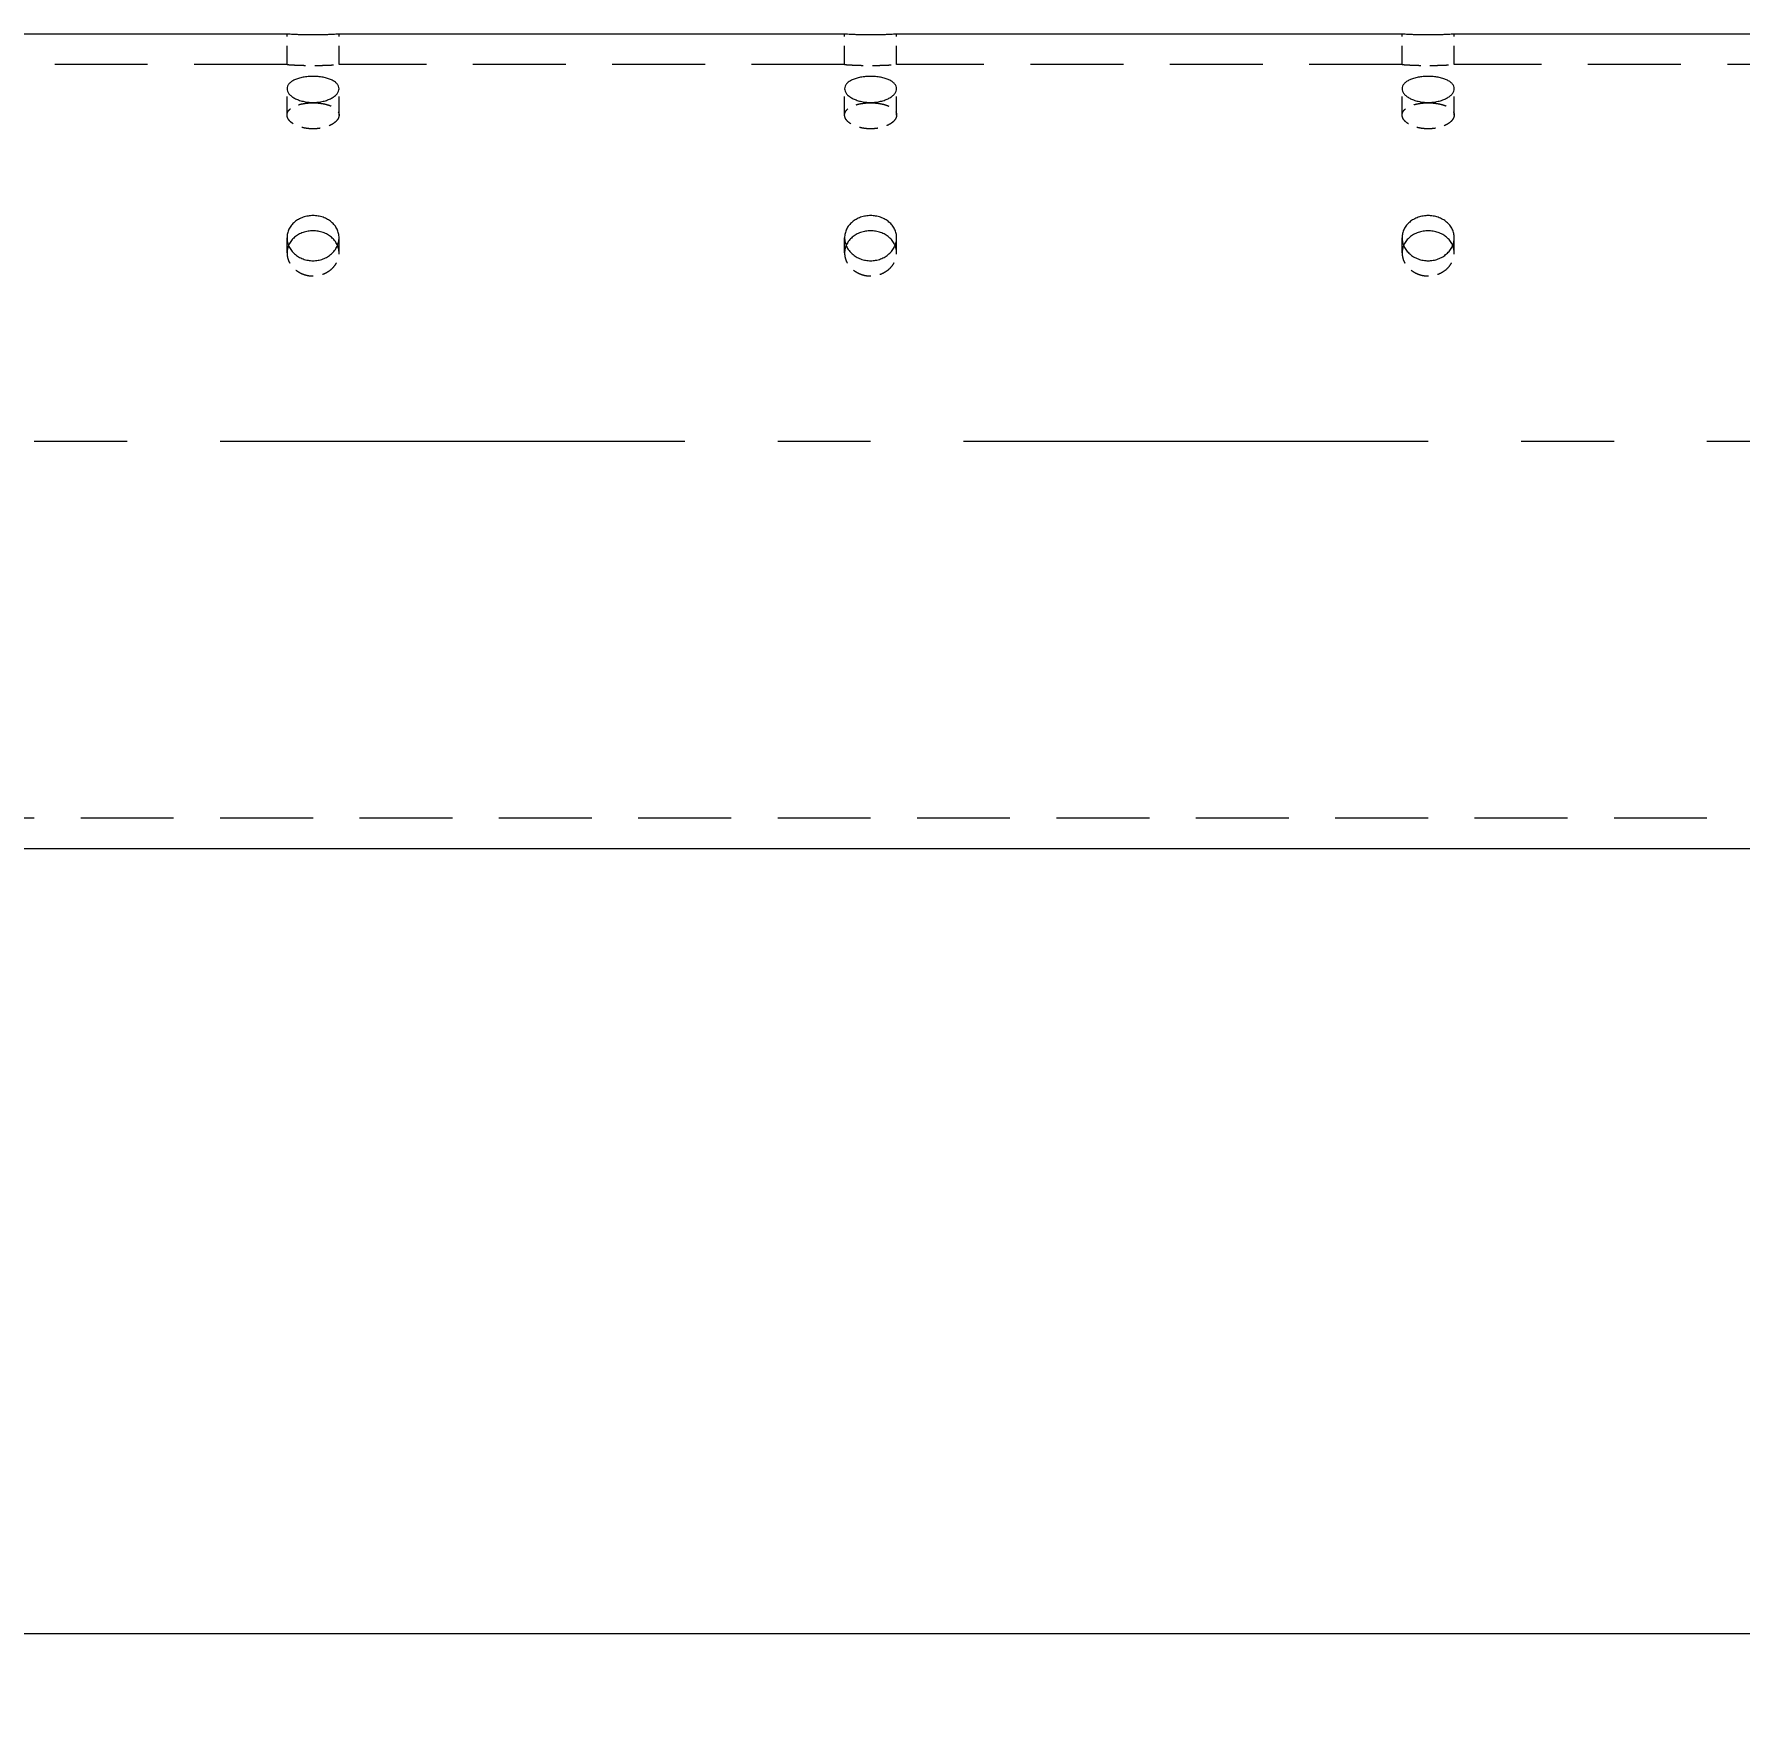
# Model space of a CAD drawing. Header units: millimetres. Extents: x -46397 to 283259, y -8690 to 23983.
# Drawn here: x 159346.9 to 159805.8, y 950.1 to 1400.4 of the extents above; entities that cross this region are included whole.
import ezdxf

# ---------------------------------------------------------------- set-up
doc = ezdxf.new("R2010")
doc.units = ezdxf.units.MM
doc.linetypes.add('CENTER', pattern=[2, 1.25, -0.25, 0.25, -0.25])
doc.linetypes.add('HIDDENX2', pattern=[0.75, 0.5, -0.25])
doc.layers.get('Defpoints').update_dxf_attribs({"lineweight": 0})
doc.layers.add('DUONGTAM', color=1, linetype='CENTER', lineweight=0)
doc.layers.add('PHANTOM 2', color=8, linetype='Continuous', lineweight=0)
doc.layers.add('flashshoot', color=7, linetype='Continuous')
doc.styles.add('GHI CHÚ 1', font='isocp_IV25.ttf', dxfattribs={"width": 0.8})
doc.dimstyles.new('1-30SCALE', dxfattribs={"dimtxt": 75, "dimasz": 75, "dimexe": 37.5, "dimexo": 30, "dimgap": 30, "dimtad": 1, "dimtoh": 1, "dimdec": 0, "dimdsep": 46, "dimtxsty": 'GHI CHÚ 1', "dimcen": 0.09, "dimclrd": 256, "dimclre": 256, "dimclrt": 2, "dimadec": 0, "dimazin": 0, "dimtfac": 1, "dimtdec": 0, "dimtofl": 0, "dimtmove": 0, "dimatfit": 3, "dimfxl": 1, "dimlwd": 0, "dimlwe": 0, "dimarcsym": 0})

# ---------------------------------------------------------------- blocks, each defined once
blk = doc.blocks.new('A$C49aca623')
at = {"color": 2, "linetype": 'Continuous', "lineweight": 0, "ltscale": 10, "extrusion": (2.28848e-17, 1, 0)}
for p, q in [((453, -563.9), (317, -563.9)), ((603, -563.9), (467, -563.9)), ((753, -563.9), (617, -563.9)), ((903, -563.9), (767, -563.9)), ((1960, -783), (-2832, -783))]:
    blk.add_line(p, q, dxfattribs=at)
at = {"color": 1, "linetype": 'HIDDENX2', "lineweight": 0, "ltscale": 10, "extrusion": (2.28848e-17, 1, 0)}
for p, q in [((453, -572.08), (453, -563.9)), ((467, -572.08), (467, -563.9)), ((603, -572.08), (603, -563.9)), ((617, -572.08), (617, -563.9)), ((753, -572.08), (753, -563.9)), ((767, -572.08), (767, -563.9)), ((453, -585.66), (453, -578.58)), ((467, -585.66), (467, -578.58)), ((603, -585.66), (603, -578.58)), ((617, -585.66), (617, -578.58)), ((753, -585.66), (753, -578.58)), ((767, -585.66), (767, -578.58)), ((453, -622.77), (453, -618.68)), ((467, -622.77), (467, -618.68)), ((603, -622.77), (603, -618.68)), ((617, -622.77), (617, -618.68)), ((753, -622.77), (753, -618.68)), ((767, -622.77), (767, -618.68))]:
    blk.add_line(p, q, dxfattribs=at)
at = {"color": 1, "linetype": 'HIDDENX2', "lineweight": 0, "ltscale": 50, "extrusion": (2.28848e-17, 1, 0)}
for p, q in [((453, -572.08), (317, -572.08)), ((603, -572.08), (467, -572.08)), ((753, -572.08), (617, -572.08)), ((903, -572.08), (767, -572.08)), ((1960, -774.82), (-2832, -774.82))]:
    blk.add_line(p, q, dxfattribs=at)
at = {"color": 2, "linetype": 'Continuous', "lineweight": 0, "ltscale": 10}
for points, knots in [([(467, -563.9), (467, -563.9), (466.96, -563.9), (466.78, -563.91), (466.65, -563.92), (466.29, -563.94), (466.07, -563.96), (465.55, -563.98), (465.26, -564), (464.64, -564.03), (464.29, -564.04), (463.52, -564.07), (463.11, -564.08), (462.25, -564.1), (461.8, -564.11), (460.89, -564.12), (460.44, -564.12), (459.56, -564.12), (459.11, -564.12), (458.2, -564.11), (457.75, -564.1), (456.89, -564.08), (456.48, -564.07), (455.71, -564.04), (455.36, -564.03), (454.74, -564), (454.45, -563.98), (453.93, -563.96), (453.71, -563.94), (453.35, -563.92), (453.22, -563.91), (453.04, -563.9), (453, -563.9), (453, -563.9)], [10.550311, 10.550311, 10.550311, 10.550311, 11.869099, 11.869099, 13.187888, 13.187888, 14.506676, 14.506676, 15.825465, 15.825465, 17.144254, 17.144254, 18.463043, 18.463043, 19.781833, 19.781833, 21.100622, 21.100622, 22.419411, 22.419411, 23.7382, 23.7382, 25.05699, 25.05699, 26.375779, 26.375779, 27.694567, 27.694567, 29.013356, 29.013356, 30.332144, 30.332144, 31.650933, 31.650933, 31.650933, 31.650933]), ([(617, -563.9), (617, -563.9), (616.96, -563.9), (616.78, -563.91), (616.65, -563.92), (616.29, -563.94), (616.07, -563.96), (615.55, -563.98), (615.26, -564), (614.64, -564.03), (614.29, -564.04), (613.52, -564.07), (613.11, -564.08), (612.25, -564.1), (611.8, -564.11), (610.89, -564.12), (610.44, -564.12), (609.56, -564.12), (609.11, -564.12), (608.2, -564.11), (607.75, -564.1), (606.89, -564.08), (606.48, -564.07), (605.71, -564.04), (605.36, -564.03), (604.74, -564), (604.45, -563.98), (603.93, -563.96), (603.71, -563.94), (603.35, -563.92), (603.22, -563.91), (603.04, -563.9), (603, -563.9), (603, -563.9)], [10.550311, 10.550311, 10.550311, 10.550311, 11.869099, 11.869099, 13.187888, 13.187888, 14.506676, 14.506676, 15.825465, 15.825465, 17.144254, 17.144254, 18.463043, 18.463043, 19.781833, 19.781833, 21.100622, 21.100622, 22.419411, 22.419411, 23.7382, 23.7382, 25.05699, 25.05699, 26.375779, 26.375779, 27.694567, 27.694567, 29.013356, 29.013356, 30.332144, 30.332144, 31.650933, 31.650933, 31.650933, 31.650933]), ([(767, -563.9), (767, -563.9), (766.96, -563.9), (766.78, -563.91), (766.65, -563.92), (766.29, -563.94), (766.07, -563.96), (765.55, -563.98), (765.26, -564), (764.64, -564.03), (764.29, -564.04), (763.52, -564.07), (763.11, -564.08), (762.25, -564.1), (761.8, -564.11), (760.89, -564.12), (760.44, -564.12), (759.56, -564.12), (759.11, -564.12), (758.2, -564.11), (757.75, -564.1), (756.89, -564.08), (756.48, -564.07), (755.71, -564.04), (755.36, -564.03), (754.74, -564), (754.45, -563.98), (753.93, -563.96), (753.71, -563.94), (753.35, -563.92), (753.22, -563.91), (753.04, -563.9), (753, -563.9), (753, -563.9)], [10.550311, 10.550311, 10.550311, 10.550311, 11.869099, 11.869099, 13.187888, 13.187888, 14.506676, 14.506676, 15.825465, 15.825465, 17.144254, 17.144254, 18.463043, 18.463043, 19.781833, 19.781833, 21.100622, 21.100622, 22.419411, 22.419411, 23.7382, 23.7382, 25.05699, 25.05699, 26.375779, 26.375779, 27.694567, 27.694567, 29.013356, 29.013356, 30.332144, 30.332144, 31.650933, 31.650933, 31.650933, 31.650933]), ([(460, -575.27), (460.44, -575.27), (460.89, -575.29), (461.8, -575.37), (462.25, -575.43), (463.11, -575.59), (463.52, -575.69), (464.29, -575.92), (464.64, -576.06), (465.26, -576.34), (465.55, -576.51), (466.07, -576.86), (466.29, -577.06), (466.65, -577.47), (466.78, -577.69), (466.96, -578.13), (467, -578.36), (467, -578.8), (466.96, -579.03), (466.78, -579.49), (466.65, -579.72), (466.29, -580.17), (466.07, -580.39), (465.55, -580.79), (465.26, -580.98), (464.64, -581.32), (464.29, -581.47), (463.52, -581.76), (463.11, -581.88), (462.25, -582.07), (461.8, -582.15), (460.89, -582.25), (460.44, -582.27), (459.56, -582.27), (459.11, -582.25), (458.2, -582.15), (457.75, -582.07), (456.89, -581.88), (456.48, -581.76), (455.71, -581.47), (455.36, -581.32), (454.74, -580.98), (454.45, -580.79), (453.93, -580.39), (453.71, -580.17), (453.35, -579.72), (453.22, -579.49), (453.04, -579.03), (453, -578.8), (453, -578.36), (453.04, -578.13), (453.22, -577.69), (453.35, -577.47), (453.71, -577.06), (453.93, -576.86), (454.45, -576.51), (454.74, -576.34), (455.36, -576.06), (455.71, -575.92), (456.48, -575.69), (456.89, -575.59), (457.75, -575.43), (458.2, -575.37), (459.11, -575.29), (459.56, -575.27), (460, -575.27)], [0, 0, 0, 0, 1.318789, 1.318789, 2.637578, 2.637578, 3.956368, 3.956368, 5.275157, 5.275157, 6.593945, 6.593945, 7.912734, 7.912734, 9.231522, 9.231522, 10.550311, 10.550311, 11.869099, 11.869099, 13.187888, 13.187888, 14.506676, 14.506676, 15.825465, 15.825465, 17.144254, 17.144254, 18.463043, 18.463043, 19.781833, 19.781833, 21.100622, 21.100622, 22.419411, 22.419411, 23.7382, 23.7382, 25.05699, 25.05699, 26.375779, 26.375779, 27.694567, 27.694567, 29.013356, 29.013356, 30.332144, 30.332144, 31.650933, 31.650933, 32.969721, 32.969721, 34.28851, 34.28851, 35.607298, 35.607298, 36.926087, 36.926087, 38.244876, 38.244876, 39.563665, 39.563665, 40.882454, 40.882454, 42.201244, 42.201244, 42.201244, 42.201244]), ([(610, -575.27), (610.44, -575.27), (610.89, -575.29), (611.8, -575.37), (612.25, -575.43), (613.11, -575.59), (613.52, -575.69), (614.29, -575.92), (614.64, -576.06), (615.26, -576.34), (615.55, -576.51), (616.07, -576.86), (616.29, -577.06), (616.65, -577.47), (616.78, -577.69), (616.96, -578.13), (617, -578.36), (617, -578.8), (616.96, -579.03), (616.78, -579.49), (616.65, -579.72), (616.29, -580.17), (616.07, -580.39), (615.55, -580.79), (615.26, -580.98), (614.64, -581.32), (614.29, -581.47), (613.52, -581.76), (613.11, -581.88), (612.25, -582.07), (611.8, -582.15), (610.89, -582.25), (610.44, -582.27), (609.56, -582.27), (609.11, -582.25), (608.2, -582.15), (607.75, -582.07), (606.89, -581.88), (606.48, -581.76), (605.71, -581.47), (605.36, -581.32), (604.74, -580.98), (604.45, -580.79), (603.93, -580.39), (603.71, -580.17), (603.35, -579.72), (603.22, -579.49), (603.04, -579.03), (603, -578.8), (603, -578.36), (603.04, -578.13), (603.22, -577.69), (603.35, -577.47), (603.71, -577.06), (603.93, -576.86), (604.45, -576.51), (604.74, -576.34), (605.36, -576.06), (605.71, -575.92), (606.48, -575.69), (606.89, -575.59), (607.75, -575.43), (608.2, -575.37), (609.11, -575.29), (609.56, -575.27), (610, -575.27)], [0, 0, 0, 0, 1.318789, 1.318789, 2.637578, 2.637578, 3.956368, 3.956368, 5.275157, 5.275157, 6.593945, 6.593945, 7.912734, 7.912734, 9.231522, 9.231522, 10.550311, 10.550311, 11.869099, 11.869099, 13.187888, 13.187888, 14.506676, 14.506676, 15.825465, 15.825465, 17.144254, 17.144254, 18.463043, 18.463043, 19.781833, 19.781833, 21.100622, 21.100622, 22.419411, 22.419411, 23.7382, 23.7382, 25.05699, 25.05699, 26.375779, 26.375779, 27.694567, 27.694567, 29.013356, 29.013356, 30.332144, 30.332144, 31.650933, 31.650933, 32.969721, 32.969721, 34.28851, 34.28851, 35.607298, 35.607298, 36.926087, 36.926087, 38.244876, 38.244876, 39.563665, 39.563665, 40.882454, 40.882454, 42.201244, 42.201244, 42.201244, 42.201244]), ([(760, -575.27), (760.44, -575.27), (760.89, -575.29), (761.8, -575.37), (762.25, -575.43), (763.11, -575.59), (763.52, -575.69), (764.29, -575.92), (764.64, -576.06), (765.26, -576.34), (765.55, -576.51), (766.07, -576.86), (766.29, -577.06), (766.65, -577.47), (766.78, -577.69), (766.96, -578.13), (767, -578.36), (767, -578.8), (766.96, -579.03), (766.78, -579.49), (766.65, -579.72), (766.29, -580.17), (766.07, -580.39), (765.55, -580.79), (765.26, -580.98), (764.64, -581.32), (764.29, -581.47), (763.52, -581.76), (763.11, -581.88), (762.25, -582.07), (761.8, -582.15), (760.89, -582.25), (760.44, -582.27), (759.56, -582.27), (759.11, -582.25), (758.2, -582.15), (757.75, -582.07), (756.89, -581.88), (756.48, -581.76), (755.71, -581.47), (755.36, -581.32), (754.74, -580.98), (754.45, -580.79), (753.93, -580.39), (753.71, -580.17), (753.35, -579.72), (753.22, -579.49), (753.04, -579.03), (753, -578.8), (753, -578.36), (753.04, -578.13), (753.22, -577.69), (753.35, -577.47), (753.71, -577.06), (753.93, -576.86), (754.45, -576.51), (754.74, -576.34), (755.36, -576.06), (755.71, -575.92), (756.48, -575.69), (756.89, -575.59), (757.75, -575.43), (758.2, -575.37), (759.11, -575.29), (759.56, -575.27), (760, -575.27)], [0, 0, 0, 0, 1.318789, 1.318789, 2.637578, 2.637578, 3.956368, 3.956368, 5.275157, 5.275157, 6.593945, 6.593945, 7.912734, 7.912734, 9.231522, 9.231522, 10.550311, 10.550311, 11.869099, 11.869099, 13.187888, 13.187888, 14.506676, 14.506676, 15.825465, 15.825465, 17.144254, 17.144254, 18.463043, 18.463043, 19.781833, 19.781833, 21.100622, 21.100622, 22.419411, 22.419411, 23.7382, 23.7382, 25.05699, 25.05699, 26.375779, 26.375779, 27.694567, 27.694567, 29.013356, 29.013356, 30.332144, 30.332144, 31.650933, 31.650933, 32.969721, 32.969721, 34.28851, 34.28851, 35.607298, 35.607298, 36.926087, 36.926087, 38.244876, 38.244876, 39.563665, 39.563665, 40.882454, 40.882454, 42.201244, 42.201244, 42.201244, 42.201244]), ([(460, -612.72), (460.44, -612.72), (460.89, -612.76), (461.8, -612.91), (462.25, -613.02), (463.11, -613.32), (463.52, -613.51), (464.29, -613.94), (464.64, -614.18), (465.26, -614.71), (465.55, -615), (466.07, -615.65), (466.29, -616), (466.65, -616.74), (466.78, -617.12), (466.96, -617.9), (467, -618.29), (467, -619.06), (466.96, -619.45), (466.78, -620.24), (466.65, -620.63), (466.29, -621.39), (466.07, -621.75), (465.55, -622.43), (465.26, -622.74), (464.64, -623.29), (464.29, -623.55), (463.52, -624.01), (463.11, -624.21), (462.25, -624.53), (461.8, -624.65), (460.89, -624.81), (460.44, -624.85), (459.56, -624.85), (459.11, -624.81), (458.2, -624.65), (457.75, -624.53), (456.89, -624.21), (456.48, -624.01), (455.71, -623.55), (455.36, -623.29), (454.74, -622.74), (454.45, -622.43), (453.93, -621.75), (453.71, -621.39), (453.35, -620.63), (453.22, -620.24), (453.04, -619.45), (453, -619.06), (453, -618.29), (453.04, -617.9), (453.22, -617.12), (453.35, -616.74), (453.71, -616), (453.93, -615.65), (454.45, -615), (454.74, -614.71), (455.36, -614.18), (455.71, -613.94), (456.48, -613.51), (456.89, -613.32), (457.75, -613.02), (458.2, -612.91), (459.11, -612.76), (459.56, -612.72), (460, -612.72)], [0, 0, 0, 0, 1.318789, 1.318789, 2.637578, 2.637578, 3.956368, 3.956368, 5.275157, 5.275157, 6.593945, 6.593945, 7.912734, 7.912734, 9.231522, 9.231522, 10.550311, 10.550311, 11.869099, 11.869099, 13.187888, 13.187888, 14.506676, 14.506676, 15.825465, 15.825465, 17.144254, 17.144254, 18.463043, 18.463043, 19.781833, 19.781833, 21.100622, 21.100622, 22.419411, 22.419411, 23.7382, 23.7382, 25.05699, 25.05699, 26.375779, 26.375779, 27.694567, 27.694567, 29.013356, 29.013356, 30.332144, 30.332144, 31.650933, 31.650933, 32.969721, 32.969721, 34.28851, 34.28851, 35.607298, 35.607298, 36.926087, 36.926087, 38.244876, 38.244876, 39.563665, 39.563665, 40.882454, 40.882454, 42.201244, 42.201244, 42.201244, 42.201244]), ([(610, -612.72), (610.44, -612.72), (610.89, -612.76), (611.8, -612.91), (612.25, -613.02), (613.11, -613.32), (613.52, -613.51), (614.29, -613.94), (614.64, -614.18), (615.26, -614.71), (615.55, -615), (616.07, -615.65), (616.29, -616), (616.65, -616.74), (616.78, -617.12), (616.96, -617.9), (617, -618.29), (617, -619.06), (616.96, -619.45), (616.78, -620.24), (616.65, -620.63), (616.29, -621.39), (616.07, -621.75), (615.55, -622.43), (615.26, -622.74), (614.64, -623.29), (614.29, -623.55), (613.52, -624.01), (613.11, -624.21), (612.25, -624.53), (611.8, -624.65), (610.89, -624.81), (610.44, -624.85), (609.56, -624.85), (609.11, -624.81), (608.2, -624.65), (607.75, -624.53), (606.89, -624.21), (606.48, -624.01), (605.71, -623.55), (605.36, -623.29), (604.74, -622.74), (604.45, -622.43), (603.93, -621.75), (603.71, -621.39), (603.35, -620.63), (603.22, -620.24), (603.04, -619.45), (603, -619.06), (603, -618.29), (603.04, -617.9), (603.22, -617.12), (603.35, -616.74), (603.71, -616), (603.93, -615.65), (604.45, -615), (604.74, -614.71), (605.36, -614.18), (605.71, -613.94), (606.48, -613.51), (606.89, -613.32), (607.75, -613.02), (608.2, -612.91), (609.11, -612.76), (609.56, -612.72), (610, -612.72)], [0, 0, 0, 0, 1.318789, 1.318789, 2.637578, 2.637578, 3.956368, 3.956368, 5.275157, 5.275157, 6.593945, 6.593945, 7.912734, 7.912734, 9.231522, 9.231522, 10.550311, 10.550311, 11.869099, 11.869099, 13.187888, 13.187888, 14.506676, 14.506676, 15.825465, 15.825465, 17.144254, 17.144254, 18.463043, 18.463043, 19.781833, 19.781833, 21.100622, 21.100622, 22.419411, 22.419411, 23.7382, 23.7382, 25.05699, 25.05699, 26.375779, 26.375779, 27.694567, 27.694567, 29.013356, 29.013356, 30.332144, 30.332144, 31.650933, 31.650933, 32.969721, 32.969721, 34.28851, 34.28851, 35.607298, 35.607298, 36.926087, 36.926087, 38.244876, 38.244876, 39.563665, 39.563665, 40.882454, 40.882454, 42.201244, 42.201244, 42.201244, 42.201244]), ([(760, -612.72), (760.44, -612.72), (760.89, -612.76), (761.8, -612.91), (762.25, -613.02), (763.11, -613.32), (763.52, -613.51), (764.29, -613.94), (764.64, -614.18), (765.26, -614.71), (765.55, -615), (766.07, -615.65), (766.29, -616), (766.65, -616.74), (766.78, -617.12), (766.96, -617.9), (767, -618.29), (767, -619.06), (766.96, -619.45), (766.78, -620.24), (766.65, -620.63), (766.29, -621.39), (766.07, -621.75), (765.55, -622.43), (765.26, -622.74), (764.64, -623.29), (764.29, -623.55), (763.52, -624.01), (763.11, -624.21), (762.25, -624.53), (761.8, -624.65), (760.89, -624.81), (760.44, -624.85), (759.56, -624.85), (759.11, -624.81), (758.2, -624.65), (757.75, -624.53), (756.89, -624.21), (756.48, -624.01), (755.71, -623.55), (755.36, -623.29), (754.74, -622.74), (754.45, -622.43), (753.93, -621.75), (753.71, -621.39), (753.35, -620.63), (753.22, -620.24), (753.04, -619.45), (753, -619.06), (753, -618.29), (753.04, -617.9), (753.22, -617.12), (753.35, -616.74), (753.71, -616), (753.93, -615.65), (754.45, -615), (754.74, -614.71), (755.36, -614.18), (755.71, -613.94), (756.48, -613.51), (756.89, -613.32), (757.75, -613.02), (758.2, -612.91), (759.11, -612.76), (759.56, -612.72), (760, -612.72)], [0, 0, 0, 0, 1.318789, 1.318789, 2.637578, 2.637578, 3.956368, 3.956368, 5.275157, 5.275157, 6.593945, 6.593945, 7.912734, 7.912734, 9.231522, 9.231522, 10.550311, 10.550311, 11.869099, 11.869099, 13.187888, 13.187888, 14.506676, 14.506676, 15.825465, 15.825465, 17.144254, 17.144254, 18.463043, 18.463043, 19.781833, 19.781833, 21.100622, 21.100622, 22.419411, 22.419411, 23.7382, 23.7382, 25.05699, 25.05699, 26.375779, 26.375779, 27.694567, 27.694567, 29.013356, 29.013356, 30.332144, 30.332144, 31.650933, 31.650933, 32.969721, 32.969721, 34.28851, 34.28851, 35.607298, 35.607298, 36.926087, 36.926087, 38.244876, 38.244876, 39.563665, 39.563665, 40.882454, 40.882454, 42.201244, 42.201244, 42.201244, 42.201244]), ([(460, -616.82), (459.56, -616.82), (459.11, -616.86), (458.2, -617.01), (457.75, -617.12), (456.89, -617.42), (456.48, -617.6), (455.71, -618.03), (455.36, -618.28), (454.74, -618.8), (454.45, -619.1), (453.93, -619.74), (453.71, -620.09), (453.49, -620.55), (453.45, -620.64), (453.41, -620.73)], [0, 0, 0, 0, 1.318854, 1.318854, 2.637708, 2.637708, 3.956563, 3.956563, 5.275417, 5.275417, 6.59427, 6.59427, 7.913123, 7.913123, 8.233495, 8.233495, 8.233495, 8.233495]), ([(466.59, -620.73), (466.55, -620.64), (466.51, -620.55), (466.29, -620.09), (466.07, -619.74), (465.55, -619.1), (465.26, -618.8), (464.64, -618.28), (464.29, -618.03), (463.52, -617.6), (463.11, -617.42), (462.25, -617.12), (461.8, -617.01), (460.89, -616.86), (460.44, -616.82), (460, -616.82)], [33.969824, 33.969824, 33.969824, 33.969824, 34.290196, 34.290196, 35.609049, 35.609049, 36.927902, 36.927902, 38.246757, 38.246757, 39.565611, 39.565611, 40.884465, 40.884465, 42.203319, 42.203319, 42.203319, 42.203319]), ([(610, -616.82), (609.56, -616.82), (609.11, -616.86), (608.2, -617.01), (607.75, -617.12), (606.89, -617.42), (606.48, -617.6), (605.71, -618.03), (605.36, -618.28), (604.74, -618.8), (604.45, -619.1), (603.93, -619.74), (603.71, -620.09), (603.49, -620.55), (603.45, -620.64), (603.41, -620.73)], [0, 0, 0, 0, 1.318854, 1.318854, 2.637708, 2.637708, 3.956563, 3.956563, 5.275417, 5.275417, 6.59427, 6.59427, 7.913123, 7.913123, 8.233495, 8.233495, 8.233495, 8.233495]), ([(616.59, -620.73), (616.55, -620.64), (616.51, -620.55), (616.29, -620.09), (616.07, -619.74), (615.55, -619.1), (615.26, -618.8), (614.64, -618.28), (614.29, -618.03), (613.52, -617.6), (613.11, -617.42), (612.25, -617.12), (611.8, -617.01), (610.89, -616.86), (610.44, -616.82), (610, -616.82)], [33.969824, 33.969824, 33.969824, 33.969824, 34.290196, 34.290196, 35.609049, 35.609049, 36.927902, 36.927902, 38.246757, 38.246757, 39.565611, 39.565611, 40.884465, 40.884465, 42.203319, 42.203319, 42.203319, 42.203319]), ([(760, -616.82), (759.56, -616.82), (759.11, -616.86), (758.2, -617.01), (757.75, -617.12), (756.89, -617.42), (756.48, -617.6), (755.71, -618.03), (755.36, -618.28), (754.74, -618.8), (754.45, -619.1), (753.93, -619.74), (753.71, -620.09), (753.49, -620.55), (753.45, -620.64), (753.41, -620.73)], [0, 0, 0, 0, 1.318854, 1.318854, 2.637708, 2.637708, 3.956563, 3.956563, 5.275417, 5.275417, 6.59427, 6.59427, 7.913123, 7.913123, 8.233495, 8.233495, 8.233495, 8.233495]), ([(766.59, -620.73), (766.55, -620.64), (766.51, -620.55), (766.29, -620.09), (766.07, -619.74), (765.55, -619.1), (765.26, -618.8), (764.64, -618.28), (764.29, -618.03), (763.52, -617.6), (763.11, -617.42), (762.25, -617.12), (761.8, -617.01), (760.89, -616.86), (760.44, -616.82), (760, -616.82)], [33.969824, 33.969824, 33.969824, 33.969824, 34.290196, 34.290196, 35.609049, 35.609049, 36.927902, 36.927902, 38.246757, 38.246757, 39.565611, 39.565611, 40.884465, 40.884465, 42.203319, 42.203319, 42.203319, 42.203319])]:
    blk.add_open_spline(points, degree=3, knots=knots, dxfattribs=at)
at = {"color": 1, "linetype": 'HIDDENX2', "lineweight": 0, "ltscale": 10}
for points, knots in [([(453, -572.08), (453, -572.08), (453.04, -572.08), (453.22, -572.09), (453.35, -572.1), (453.71, -572.13), (453.93, -572.14), (454.45, -572.17), (454.74, -572.19), (455.36, -572.22), (455.71, -572.23), (456.48, -572.26), (456.89, -572.28), (457.75, -572.3), (458.2, -572.31), (459.11, -572.32), (459.56, -572.32), (460.44, -572.32), (460.89, -572.32), (461.8, -572.31), (462.25, -572.3), (463.11, -572.28), (463.52, -572.26), (464.29, -572.23), (464.64, -572.22), (465.26, -572.19), (465.55, -572.17), (466.07, -572.14), (466.29, -572.13), (466.65, -572.1), (466.78, -572.09), (466.96, -572.08), (467, -572.08), (467, -572.08)], [10.55083, 10.55083, 10.55083, 10.55083, 11.869683, 11.869683, 13.188536, 13.188536, 14.507389, 14.507389, 15.826243, 15.826243, 17.145097, 17.145097, 18.463951, 18.463951, 19.782805, 19.782805, 21.10166, 21.10166, 22.420514, 22.420514, 23.739368, 23.739368, 25.058222, 25.058222, 26.377077, 26.377077, 27.69593, 27.69593, 29.014783, 29.014783, 30.333636, 30.333636, 31.652489, 31.652489, 31.652489, 31.652489]), ([(603, -572.08), (603, -572.08), (603.04, -572.08), (603.22, -572.09), (603.35, -572.1), (603.71, -572.13), (603.93, -572.14), (604.45, -572.17), (604.74, -572.19), (605.36, -572.22), (605.71, -572.23), (606.48, -572.26), (606.89, -572.28), (607.75, -572.3), (608.2, -572.31), (609.11, -572.32), (609.56, -572.32), (610.44, -572.32), (610.89, -572.32), (611.8, -572.31), (612.25, -572.3), (613.11, -572.28), (613.52, -572.26), (614.29, -572.23), (614.64, -572.22), (615.26, -572.19), (615.55, -572.17), (616.07, -572.14), (616.29, -572.13), (616.65, -572.1), (616.78, -572.09), (616.96, -572.08), (617, -572.08), (617, -572.08)], [10.55083, 10.55083, 10.55083, 10.55083, 11.869683, 11.869683, 13.188536, 13.188536, 14.507389, 14.507389, 15.826243, 15.826243, 17.145097, 17.145097, 18.463951, 18.463951, 19.782805, 19.782805, 21.10166, 21.10166, 22.420514, 22.420514, 23.739368, 23.739368, 25.058222, 25.058222, 26.377077, 26.377077, 27.69593, 27.69593, 29.014783, 29.014783, 30.333636, 30.333636, 31.652489, 31.652489, 31.652489, 31.652489]), ([(753, -572.08), (753, -572.08), (753.04, -572.08), (753.22, -572.09), (753.35, -572.1), (753.71, -572.13), (753.93, -572.14), (754.45, -572.17), (754.74, -572.19), (755.36, -572.22), (755.71, -572.23), (756.48, -572.26), (756.89, -572.28), (757.75, -572.3), (758.2, -572.31), (759.11, -572.32), (759.56, -572.32), (760.44, -572.32), (760.89, -572.32), (761.8, -572.31), (762.25, -572.3), (763.11, -572.28), (763.52, -572.26), (764.29, -572.23), (764.64, -572.22), (765.26, -572.19), (765.55, -572.17), (766.07, -572.14), (766.29, -572.13), (766.65, -572.1), (766.78, -572.09), (766.96, -572.08), (767, -572.08), (767, -572.08)], [10.55083, 10.55083, 10.55083, 10.55083, 11.869683, 11.869683, 13.188536, 13.188536, 14.507389, 14.507389, 15.826243, 15.826243, 17.145097, 17.145097, 18.463951, 18.463951, 19.782805, 19.782805, 21.10166, 21.10166, 22.420514, 22.420514, 23.739368, 23.739368, 25.058222, 25.058222, 26.377077, 26.377077, 27.69593, 27.69593, 29.014783, 29.014783, 30.333636, 30.333636, 31.652489, 31.652489, 31.652489, 31.652489]), ([(460, -582.37), (459.56, -582.37), (459.11, -582.39), (458.2, -582.47), (457.75, -582.53), (456.89, -582.69), (456.48, -582.79), (455.71, -583.02), (455.36, -583.15), (454.74, -583.43), (454.45, -583.59), (453.93, -583.95), (453.71, -584.15), (453.35, -584.56), (453.22, -584.77), (453.04, -585.22), (453, -585.44), (453, -585.88), (453.04, -586.11), (453.22, -586.57), (453.35, -586.81), (453.71, -587.26), (453.93, -587.48), (454.45, -587.88), (454.74, -588.07), (455.36, -588.41), (455.71, -588.57), (456.48, -588.85), (456.89, -588.97), (457.75, -589.17), (458.2, -589.25), (459.11, -589.35), (459.56, -589.37), (460.44, -589.37), (460.89, -589.35), (461.8, -589.25), (462.25, -589.17), (463.11, -588.97), (463.52, -588.85), (464.29, -588.57), (464.64, -588.41), (465.26, -588.07), (465.55, -587.88), (466.07, -587.48), (466.29, -587.26), (466.65, -586.81), (466.78, -586.57), (466.96, -586.11), (467, -585.88), (467, -585.44), (466.96, -585.22), (466.78, -584.77), (466.65, -584.56), (466.29, -584.15), (466.07, -583.95), (465.55, -583.59), (465.26, -583.43), (464.64, -583.15), (464.29, -583.02), (463.52, -582.79), (463.11, -582.69), (462.25, -582.53), (461.8, -582.47), (460.89, -582.39), (460.44, -582.37), (460, -582.37)], [0, 0, 0, 0, 1.318854, 1.318854, 2.637708, 2.637708, 3.956563, 3.956563, 5.275417, 5.275417, 6.59427, 6.59427, 7.913123, 7.913123, 9.231977, 9.231977, 10.55083, 10.55083, 11.869683, 11.869683, 13.188536, 13.188536, 14.507389, 14.507389, 15.826243, 15.826243, 17.145097, 17.145097, 18.463951, 18.463951, 19.782805, 19.782805, 21.10166, 21.10166, 22.420514, 22.420514, 23.739368, 23.739368, 25.058222, 25.058222, 26.377077, 26.377077, 27.69593, 27.69593, 29.014783, 29.014783, 30.333636, 30.333636, 31.652489, 31.652489, 32.971343, 32.971343, 34.290196, 34.290196, 35.609049, 35.609049, 36.927902, 36.927902, 38.246757, 38.246757, 39.565611, 39.565611, 40.884465, 40.884465, 42.203319, 42.203319, 42.203319, 42.203319]), ([(610, -582.37), (609.56, -582.37), (609.11, -582.39), (608.2, -582.47), (607.75, -582.53), (606.89, -582.69), (606.48, -582.79), (605.71, -583.02), (605.36, -583.15), (604.74, -583.43), (604.45, -583.59), (603.93, -583.95), (603.71, -584.15), (603.35, -584.56), (603.22, -584.77), (603.04, -585.22), (603, -585.44), (603, -585.88), (603.04, -586.11), (603.22, -586.57), (603.35, -586.81), (603.71, -587.26), (603.93, -587.48), (604.45, -587.88), (604.74, -588.07), (605.36, -588.41), (605.71, -588.57), (606.48, -588.85), (606.89, -588.97), (607.75, -589.17), (608.2, -589.25), (609.11, -589.35), (609.56, -589.37), (610.44, -589.37), (610.89, -589.35), (611.8, -589.25), (612.25, -589.17), (613.11, -588.97), (613.52, -588.85), (614.29, -588.57), (614.64, -588.41), (615.26, -588.07), (615.55, -587.88), (616.07, -587.48), (616.29, -587.26), (616.65, -586.81), (616.78, -586.57), (616.96, -586.11), (617, -585.88), (617, -585.44), (616.96, -585.22), (616.78, -584.77), (616.65, -584.56), (616.29, -584.15), (616.07, -583.95), (615.55, -583.59), (615.26, -583.43), (614.64, -583.15), (614.29, -583.02), (613.52, -582.79), (613.11, -582.69), (612.25, -582.53), (611.8, -582.47), (610.89, -582.39), (610.44, -582.37), (610, -582.37)], [0, 0, 0, 0, 1.318854, 1.318854, 2.637708, 2.637708, 3.956563, 3.956563, 5.275417, 5.275417, 6.59427, 6.59427, 7.913123, 7.913123, 9.231977, 9.231977, 10.55083, 10.55083, 11.869683, 11.869683, 13.188536, 13.188536, 14.507389, 14.507389, 15.826243, 15.826243, 17.145097, 17.145097, 18.463951, 18.463951, 19.782805, 19.782805, 21.10166, 21.10166, 22.420514, 22.420514, 23.739368, 23.739368, 25.058222, 25.058222, 26.377077, 26.377077, 27.69593, 27.69593, 29.014783, 29.014783, 30.333636, 30.333636, 31.652489, 31.652489, 32.971343, 32.971343, 34.290196, 34.290196, 35.609049, 35.609049, 36.927902, 36.927902, 38.246757, 38.246757, 39.565611, 39.565611, 40.884465, 40.884465, 42.203319, 42.203319, 42.203319, 42.203319]), ([(760, -582.37), (759.56, -582.37), (759.11, -582.39), (758.2, -582.47), (757.75, -582.53), (756.89, -582.69), (756.48, -582.79), (755.71, -583.02), (755.36, -583.15), (754.74, -583.43), (754.45, -583.59), (753.93, -583.95), (753.71, -584.15), (753.35, -584.56), (753.22, -584.77), (753.04, -585.22), (753, -585.44), (753, -585.88), (753.04, -586.11), (753.22, -586.57), (753.35, -586.81), (753.71, -587.26), (753.93, -587.48), (754.45, -587.88), (754.74, -588.07), (755.36, -588.41), (755.71, -588.57), (756.48, -588.85), (756.89, -588.97), (757.75, -589.17), (758.2, -589.25), (759.11, -589.35), (759.56, -589.37), (760.44, -589.37), (760.89, -589.35), (761.8, -589.25), (762.25, -589.17), (763.11, -588.97), (763.52, -588.85), (764.29, -588.57), (764.64, -588.41), (765.26, -588.07), (765.55, -587.88), (766.07, -587.48), (766.29, -587.26), (766.65, -586.81), (766.78, -586.57), (766.96, -586.11), (767, -585.88), (767, -585.44), (766.96, -585.22), (766.78, -584.77), (766.65, -584.56), (766.29, -584.15), (766.07, -583.95), (765.55, -583.59), (765.26, -583.43), (764.64, -583.15), (764.29, -583.02), (763.52, -582.79), (763.11, -582.69), (762.25, -582.53), (761.8, -582.47), (760.89, -582.39), (760.44, -582.37), (760, -582.37)], [0, 0, 0, 0, 1.318854, 1.318854, 2.637708, 2.637708, 3.956563, 3.956563, 5.275417, 5.275417, 6.59427, 6.59427, 7.913123, 7.913123, 9.231977, 9.231977, 10.55083, 10.55083, 11.869683, 11.869683, 13.188536, 13.188536, 14.507389, 14.507389, 15.826243, 15.826243, 17.145097, 17.145097, 18.463951, 18.463951, 19.782805, 19.782805, 21.10166, 21.10166, 22.420514, 22.420514, 23.739368, 23.739368, 25.058222, 25.058222, 26.377077, 26.377077, 27.69593, 27.69593, 29.014783, 29.014783, 30.333636, 30.333636, 31.652489, 31.652489, 32.971343, 32.971343, 34.290196, 34.290196, 35.609049, 35.609049, 36.927902, 36.927902, 38.246757, 38.246757, 39.565611, 39.565611, 40.884465, 40.884465, 42.203319, 42.203319, 42.203319, 42.203319]), ([(453.41, -620.73), (453.29, -621.02), (453.2, -621.31), (453.04, -621.99), (453, -622.38), (453, -623.15), (453.04, -623.54), (453.22, -624.33), (453.35, -624.72), (453.71, -625.48), (453.93, -625.85), (454.45, -626.52), (454.74, -626.84), (455.36, -627.39), (455.71, -627.65), (456.48, -628.11), (456.89, -628.31), (457.75, -628.63), (458.2, -628.75), (459.11, -628.91), (459.56, -628.95), (460.44, -628.95), (460.89, -628.91), (461.8, -628.75), (462.25, -628.63), (463.11, -628.31), (463.52, -628.11), (464.29, -627.65), (464.64, -627.39), (465.26, -626.84), (465.55, -626.52), (466.07, -625.85), (466.29, -625.48), (466.65, -624.72), (466.78, -624.33), (466.96, -623.54), (467, -623.15), (467, -622.38), (466.96, -621.99), (466.8, -621.31), (466.71, -621.02), (466.59, -620.73)], [8.233495, 8.233495, 8.233495, 8.233495, 9.231977, 9.231977, 10.55083, 10.55083, 11.869683, 11.869683, 13.188536, 13.188536, 14.507389, 14.507389, 15.826243, 15.826243, 17.145097, 17.145097, 18.463951, 18.463951, 19.782805, 19.782805, 21.10166, 21.10166, 22.420514, 22.420514, 23.739368, 23.739368, 25.058222, 25.058222, 26.377077, 26.377077, 27.69593, 27.69593, 29.014783, 29.014783, 30.333636, 30.333636, 31.652489, 31.652489, 32.971343, 32.971343, 33.969824, 33.969824, 33.969824, 33.969824]), ([(603.41, -620.73), (603.29, -621.02), (603.2, -621.31), (603.04, -621.99), (603, -622.38), (603, -623.15), (603.04, -623.54), (603.22, -624.33), (603.35, -624.72), (603.71, -625.48), (603.93, -625.85), (604.45, -626.52), (604.74, -626.84), (605.36, -627.39), (605.71, -627.65), (606.48, -628.11), (606.89, -628.31), (607.75, -628.63), (608.2, -628.75), (609.11, -628.91), (609.56, -628.95), (610.44, -628.95), (610.89, -628.91), (611.8, -628.75), (612.25, -628.63), (613.11, -628.31), (613.52, -628.11), (614.29, -627.65), (614.64, -627.39), (615.26, -626.84), (615.55, -626.52), (616.07, -625.85), (616.29, -625.48), (616.65, -624.72), (616.78, -624.33), (616.96, -623.54), (617, -623.15), (617, -622.38), (616.96, -621.99), (616.8, -621.31), (616.71, -621.02), (616.59, -620.73)], [8.233495, 8.233495, 8.233495, 8.233495, 9.231977, 9.231977, 10.55083, 10.55083, 11.869683, 11.869683, 13.188536, 13.188536, 14.507389, 14.507389, 15.826243, 15.826243, 17.145097, 17.145097, 18.463951, 18.463951, 19.782805, 19.782805, 21.10166, 21.10166, 22.420514, 22.420514, 23.739368, 23.739368, 25.058222, 25.058222, 26.377077, 26.377077, 27.69593, 27.69593, 29.014783, 29.014783, 30.333636, 30.333636, 31.652489, 31.652489, 32.971343, 32.971343, 33.969824, 33.969824, 33.969824, 33.969824]), ([(753.41, -620.73), (753.29, -621.02), (753.2, -621.31), (753.04, -621.99), (753, -622.38), (753, -623.15), (753.04, -623.54), (753.22, -624.33), (753.35, -624.72), (753.71, -625.48), (753.93, -625.85), (754.45, -626.52), (754.74, -626.84), (755.36, -627.39), (755.71, -627.65), (756.48, -628.11), (756.89, -628.31), (757.75, -628.63), (758.2, -628.75), (759.11, -628.91), (759.56, -628.95), (760.44, -628.95), (760.89, -628.91), (761.8, -628.75), (762.25, -628.63), (763.11, -628.31), (763.52, -628.11), (764.29, -627.65), (764.64, -627.39), (765.26, -626.84), (765.55, -626.52), (766.07, -625.85), (766.29, -625.48), (766.65, -624.72), (766.78, -624.33), (766.96, -623.54), (767, -623.15), (767, -622.38), (766.96, -621.99), (766.8, -621.31), (766.71, -621.02), (766.59, -620.73)], [8.233495, 8.233495, 8.233495, 8.233495, 9.231977, 9.231977, 10.55083, 10.55083, 11.869683, 11.869683, 13.188536, 13.188536, 14.507389, 14.507389, 15.826243, 15.826243, 17.145097, 17.145097, 18.463951, 18.463951, 19.782805, 19.782805, 21.10166, 21.10166, 22.420514, 22.420514, 23.739368, 23.739368, 25.058222, 25.058222, 26.377077, 26.377077, 27.69593, 27.69593, 29.014783, 29.014783, 30.333636, 30.333636, 31.652489, 31.652489, 32.971343, 32.971343, 33.969824, 33.969824, 33.969824, 33.969824])]:
    blk.add_open_spline(points, degree=3, knots=knots, dxfattribs=at)
at = {"layer": 'DUONGTAM', "ltscale": 100, "extrusion": (2.28848e-17, 1, 0)}
blk.add_line((1960, -673.45), (-3000, -673.45), dxfattribs=at)
blk = doc.blocks.new('*D618')
at = {"layer": 'Defpoints', "color": 0, "transparency": 16777216}
for p in [(155961.93, 1181.26, -1.5), (160921.93, 1181.26, -1.5), (160921.93, 970.15)]:
    blk.add_point(p, dxfattribs=at)
at = {"layer": 'PHANTOM 2', "linetype": 'Continuous', "lineweight": 0, "transparency": 16777216}
for p, q in [((155961.93, 1161.26), (155961.93, 950.15)), ((160921.93, 1161.26), (160921.93, 950.15)), ((156006.93, 970.15), (160876.93, 970.15))]:
    blk.add_line(p, q, dxfattribs=at)
at = {"layer": 'PHANTOM 2', "transparency": 16777216}
for points in [[(156006.93, 977.65), (156006.93, 962.65), (155961.93, 970.15)], [(160876.93, 977.65), (160876.93, 962.65), (160921.93, 970.15)]]:
    blk.add_solid(points, dxfattribs=at)
at = {"layer": 'PHANTOM 2', "color": 2, "transparency": 16777216, "insert": (158441.93, 1015.15), "char_height": 50, "attachment_point": 5, "style": 'GHI CHÚ 1'}
blk.add_mtext('4960', dxfattribs=at)

msp = doc.modelspace()

# ---------------------------------------------------------------- block references
at = {"layer": 'flashshoot'}
msp.add_blockref('A$C49aca623', (158961.93, 1964.26, -1.5), dxfattribs=at)

# ---------------------------------------------------------------- dimensions: what is measured, and where the dimension line sits
at = {"layer": 'PHANTOM 2'}
dim = msp.add_linear_dim(base=(160921.93, 970.15), p1=(155961.93, 1181.26, -1.5), p2=(160921.93, 1181.26, -1.5), dimstyle='1-30SCALE', override={"dimtxt": 50, "dimasz": 45, "dimexe": 20, "dimexo": 20, "dimgap": 20, "dimtmove": 1}, dxfattribs=at)
dim.commit()
dim.dimension.update_dxf_attribs({"geometry": '*D618', "text_midpoint": (158441.93, 1015.15)})

doc.saveas('drawing.dxf')
